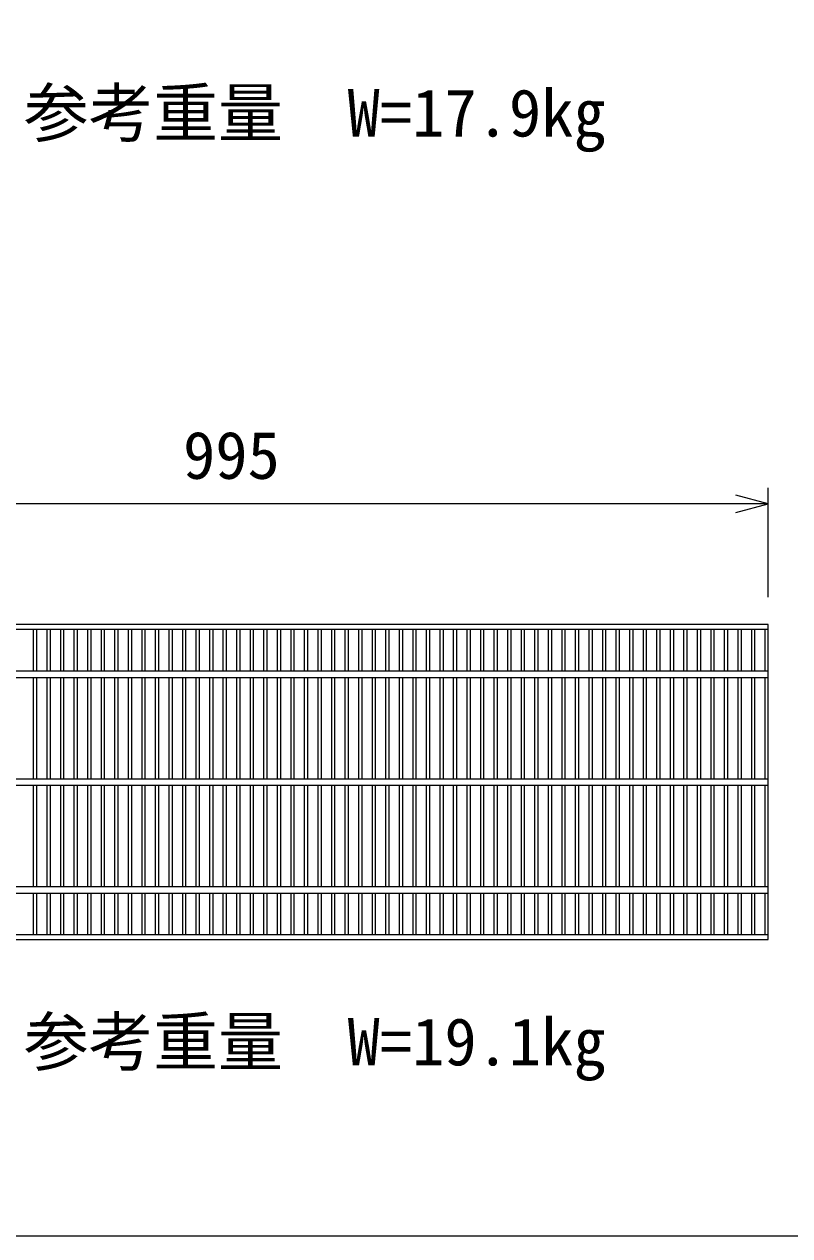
# Model space of a CAD drawing. Units: millimetres, scale not verified. Extents: x -16800 to 16800, y -5940 to 5940.
# Drawn here: x -2964 to -2255, y 1508 to 2631 of the extents above; entities that cross this region are included whole.
import ezdxf
from ezdxf.enums import TextEntityAlignment as Align

# ---------------------------------------------------------------- set-up
doc = ezdxf.new("R2010")
doc.units = ezdxf.units.MM
doc.header["$LTSCALE"] = 20
for name, color, linetype, lineweight in [('0-0_DIM', 7, 'Continuous', 25), ('0-2_HATCH', 6, 'Continuous', 25), ('0-6_TXT', 7, 'Continuous', 25)]:
    doc.layers.add(name, color=color, linetype=linetype, lineweight=lineweight)
doc.styles.add('ＭＳ ゴシック', font='')
doc.styles.get('ＭＳ ゴシック').set_extended_font_data('MS Gothic')

msp = doc.modelspace()

# ---------------------------------------------------------------- linework, layer by layer
at = {"layer": '0-0_DIM'}
for p, q in [((-2274.54, 2100.06), (-2274.54, 2201.64)), ((-2274.54, 2186.64), (-3269.54, 2186.64))]:
    msp.add_line(p, q, dxfattribs=at)
msp.add_lwpolyline([(-2304.54, 2178.61), (-2274.54, 2186.64), (-2304.54, 2194.68)], dxfattribs=at)
at = {"layer": '0-2_HATCH'}
for p, q in [((-2274.54, 2074.83), (-3269.54, 2074.83)), ((-2274.54, 2070.33), (-3269.54, 2070.33)), ((-2955.54, 2031.83), (-2955.54, 2070.33)), ((-2952.54, 2031.83), (-2952.54, 2070.33)), ((-2942.98, 2031.83), (-2942.98, 2070.33)), ((-2939.98, 2031.83), (-2939.98, 2070.33)), ((-2930.42, 2031.83), (-2930.42, 2070.33)), ((-2927.42, 2031.83), (-2927.42, 2070.33)), ((-2917.86, 2031.83), (-2917.86, 2070.33)), ((-2914.86, 2031.83), (-2914.86, 2070.33)), ((-2905.3, 2031.83), (-2905.3, 2070.33)), ((-2902.3, 2031.83), (-2902.3, 2070.33)), ((-2892.74, 2031.83), (-2892.74, 2070.33)), ((-2889.74, 2031.83), (-2889.74, 2070.33)), ((-2880.18, 2031.83), (-2880.18, 2070.33)), ((-2877.18, 2031.83), (-2877.18, 2070.33)), ((-2867.62, 2031.83), (-2867.62, 2070.33)), ((-2864.62, 2031.83), (-2864.62, 2070.33)), ((-2855.06, 2031.83), (-2855.06, 2070.33)), ((-2852.06, 2031.83), (-2852.06, 2070.33)), ((-2842.5, 2031.83), (-2842.5, 2070.33)), ((-2839.5, 2031.83), (-2839.5, 2070.33)), ((-2829.94, 2031.83), (-2829.94, 2070.33)), ((-2826.94, 2031.83), (-2826.94, 2070.33)), ((-2817.38, 2031.83), (-2817.38, 2070.33)), ((-2814.38, 2031.83), (-2814.38, 2070.33)), ((-2804.82, 2031.83), (-2804.82, 2070.33)), ((-2801.82, 2031.83), (-2801.82, 2070.33)), ((-2792.26, 2031.83), (-2792.26, 2070.33)), ((-2789.26, 2031.83), (-2789.26, 2070.33)), ((-2779.7, 2031.83), (-2779.7, 2070.33)), ((-2776.7, 2031.83), (-2776.7, 2070.33)), ((-2767.14, 2031.83), (-2767.14, 2070.33)), ((-2764.14, 2031.83), (-2764.14, 2070.33)), ((-2754.58, 2031.83), (-2754.58, 2070.33)), ((-2751.58, 2031.83), (-2751.58, 2070.33)), ((-2742.02, 2031.83), (-2742.02, 2070.33)), ((-2739.02, 2031.83), (-2739.02, 2070.33)), ((-2729.46, 2031.83), (-2729.46, 2070.33)), ((-2726.46, 2031.83), (-2726.46, 2070.33)), ((-2716.9, 2031.83), (-2716.9, 2070.33)), ((-2713.9, 2031.83), (-2713.9, 2070.33)), ((-2704.34, 2031.83), (-2704.34, 2070.33)), ((-2701.34, 2031.83), (-2701.34, 2070.33)), ((-2691.78, 2031.83), (-2691.78, 2070.33)), ((-2688.78, 2031.83), (-2688.78, 2070.33)), ((-2679.22, 2031.83), (-2679.22, 2070.33)), ((-2676.22, 2031.83), (-2676.22, 2070.33)), ((-2666.66, 2031.83), (-2666.66, 2070.33)), ((-2663.66, 2031.83), (-2663.66, 2070.33)), ((-2654.1, 2031.83), (-2654.1, 2070.33)), ((-2651.1, 2031.83), (-2651.1, 2070.33)), ((-2641.54, 2031.83), (-2641.54, 2070.33)), ((-2638.54, 2031.83), (-2638.54, 2070.33)), ((-2628.98, 2031.83), (-2628.98, 2070.33)), ((-2625.98, 2031.83), (-2625.98, 2070.33)), ((-2616.42, 2031.83), (-2616.42, 2070.33)), ((-2613.42, 2031.83), (-2613.42, 2070.33)), ((-2603.86, 2031.83), (-2603.86, 2070.33)), ((-2600.86, 2031.83), (-2600.86, 2070.33)), ((-2591.3, 2031.83), (-2591.3, 2070.33)), ((-2588.3, 2031.83), (-2588.3, 2070.33)), ((-2578.74, 2031.83), (-2578.74, 2070.33)), ((-2575.74, 2031.83), (-2575.74, 2070.33)), ((-2566.18, 2031.83), (-2566.18, 2070.33)), ((-2563.18, 2031.83), (-2563.18, 2070.33)), ((-2553.62, 2031.83), (-2553.62, 2070.33)), ((-2550.62, 2031.83), (-2550.62, 2070.33)), ((-2541.06, 2031.83), (-2541.06, 2070.33)), ((-2538.06, 2031.83), (-2538.06, 2070.33)), ((-2528.5, 2031.83), (-2528.5, 2070.33)), ((-2525.5, 2031.83), (-2525.5, 2070.33)), ((-2515.94, 2031.83), (-2515.94, 2070.33)), ((-2512.94, 2031.83), (-2512.94, 2070.33)), ((-2503.38, 2031.83), (-2503.38, 2070.33)), ((-2500.38, 2031.83), (-2500.38, 2070.33)), ((-2490.82, 2031.83), (-2490.82, 2070.33)), ((-2487.82, 2031.83), (-2487.82, 2070.33)), ((-2478.26, 2031.83), (-2478.26, 2070.33)), ((-2475.26, 2031.83), (-2475.26, 2070.33)), ((-2465.7, 2031.83), (-2465.7, 2070.33)), ((-2462.7, 2031.83), (-2462.7, 2070.33)), ((-2453.14, 2031.83), (-2453.14, 2070.33)), ((-2450.14, 2031.83), (-2450.14, 2070.33)), ((-2440.58, 2031.83), (-2440.58, 2070.33)), ((-2437.58, 2031.83), (-2437.58, 2070.33)), ((-2428.02, 2031.83), (-2428.02, 2070.33)), ((-2425.02, 2031.83), (-2425.02, 2070.33)), ((-2415.46, 2031.83), (-2415.46, 2070.33)), ((-2412.46, 2031.83), (-2412.46, 2070.33)), ((-2402.9, 2031.83), (-2402.9, 2070.33)), ((-2399.9, 2031.83), (-2399.9, 2070.33)), ((-2390.34, 2031.83), (-2390.34, 2070.33)), ((-2387.34, 2031.83), (-2387.34, 2070.33)), ((-2377.78, 2031.83), (-2377.78, 2070.33)), ((-2374.78, 2031.83), (-2374.78, 2070.33)), ((-2365.22, 2031.83), (-2365.22, 2070.33)), ((-2362.22, 2031.83), (-2362.22, 2070.33)), ((-2352.66, 2031.83), (-2352.66, 2070.33)), ((-2349.66, 2031.83), (-2349.66, 2070.33)), ((-2340.1, 2031.83), (-2340.1, 2070.33)), ((-2337.1, 2031.83), (-2337.1, 2070.33)), ((-2327.54, 2031.83), (-2327.54, 2070.33)), ((-2324.54, 2031.83), (-2324.54, 2070.33)), ((-2314.98, 2031.83), (-2314.98, 2070.33)), ((-2311.98, 2031.83), (-2311.98, 2070.33)), ((-2302.42, 2031.83), (-2302.42, 2070.33)), ((-2299.42, 2031.83), (-2299.42, 2070.33)), ((-2289.86, 2031.83), (-2289.86, 2070.33)), ((-2286.86, 2031.83), (-2286.86, 2070.33)), ((-2277.54, 2031.83), (-2277.54, 2070.33)), ((-2274.54, 1782.83), (-2274.54, 2074.83)), ((-3269.54, 2031.83), (-2274.54, 2031.83)), ((-3269.54, 2025.83), (-2274.54, 2025.83)), ((-2955.54, 1931.83), (-2955.54, 2025.83)), ((-2952.54, 1931.83), (-2952.54, 2025.83)), ((-2942.98, 1931.83), (-2942.98, 2025.83)), ((-2939.98, 1931.83), (-2939.98, 2025.83)), ((-2930.42, 1931.83), (-2930.42, 2025.83)), ((-2927.42, 1931.83), (-2927.42, 2025.83)), ((-2917.86, 1931.83), (-2917.86, 2025.83)), ((-2914.86, 1931.83), (-2914.86, 2025.83)), ((-2905.3, 1931.83), (-2905.3, 2025.83)), ((-2902.3, 1931.83), (-2902.3, 2025.83)), ((-2892.74, 1931.83), (-2892.74, 2025.83)), ((-2889.74, 1931.83), (-2889.74, 2025.83)), ((-2880.18, 1931.83), (-2880.18, 2025.83)), ((-2877.18, 1931.83), (-2877.18, 2025.83)), ((-2867.62, 1931.83), (-2867.62, 2025.83)), ((-2864.62, 1931.83), (-2864.62, 2025.83)), ((-2855.06, 1931.83), (-2855.06, 2025.83)), ((-2852.06, 1931.83), (-2852.06, 2025.83)), ((-2842.5, 1931.83), (-2842.5, 2025.83)), ((-2839.5, 1931.83), (-2839.5, 2025.83)), ((-2829.94, 1931.83), (-2829.94, 2025.83)), ((-2826.94, 1931.83), (-2826.94, 2025.83)), ((-2817.38, 1931.83), (-2817.38, 2025.83)), ((-2814.38, 1931.83), (-2814.38, 2025.83)), ((-2804.82, 1931.83), (-2804.82, 2025.83)), ((-2801.82, 1931.83), (-2801.82, 2025.83)), ((-2792.26, 1931.83), (-2792.26, 2025.83)), ((-2789.26, 1931.83), (-2789.26, 2025.83)), ((-2779.7, 1931.83), (-2779.7, 2025.83)), ((-2776.7, 1931.83), (-2776.7, 2025.83)), ((-2767.14, 1931.83), (-2767.14, 2025.83)), ((-2764.14, 1931.83), (-2764.14, 2025.83)), ((-2754.58, 1931.83), (-2754.58, 2025.83)), ((-2751.58, 1931.83), (-2751.58, 2025.83)), ((-2742.02, 1931.83), (-2742.02, 2025.83)), ((-2739.02, 1931.83), (-2739.02, 2025.83)), ((-2729.46, 1931.83), (-2729.46, 2025.83)), ((-2726.46, 1931.83), (-2726.46, 2025.83)), ((-2716.9, 1931.83), (-2716.9, 2025.83)), ((-2713.9, 1931.83), (-2713.9, 2025.83)), ((-2704.34, 1931.83), (-2704.34, 2025.83)), ((-2701.34, 1931.83), (-2701.34, 2025.83)), ((-2691.78, 1931.83), (-2691.78, 2025.83)), ((-2688.78, 1931.83), (-2688.78, 2025.83)), ((-2679.22, 1931.83), (-2679.22, 2025.83)), ((-2676.22, 1931.83), (-2676.22, 2025.83)), ((-2666.66, 1931.83), (-2666.66, 2025.83)), ((-2663.66, 1931.83), (-2663.66, 2025.83)), ((-2654.1, 1931.83), (-2654.1, 2025.83)), ((-2651.1, 1931.83), (-2651.1, 2025.83)), ((-2641.54, 1931.83), (-2641.54, 2025.83)), ((-2638.54, 1931.83), (-2638.54, 2025.83)), ((-2628.98, 1931.83), (-2628.98, 2025.83)), ((-2625.98, 1931.83), (-2625.98, 2025.83)), ((-2616.42, 1931.83), (-2616.42, 2025.83)), ((-2613.42, 1931.83), (-2613.42, 2025.83)), ((-2603.86, 1931.83), (-2603.86, 2025.83)), ((-2600.86, 1931.83), (-2600.86, 2025.83)), ((-2591.3, 1931.83), (-2591.3, 2025.83)), ((-2588.3, 1931.83), (-2588.3, 2025.83)), ((-2578.74, 1931.83), (-2578.74, 2025.83)), ((-2575.74, 1931.83), (-2575.74, 2025.83)), ((-2566.18, 1931.83), (-2566.18, 2025.83)), ((-2563.18, 1931.83), (-2563.18, 2025.83)), ((-2553.62, 1931.83), (-2553.62, 2025.83)), ((-2550.62, 1931.83), (-2550.62, 2025.83)), ((-2541.06, 1931.83), (-2541.06, 2025.83)), ((-2538.06, 1931.83), (-2538.06, 2025.83)), ((-2528.5, 1931.83), (-2528.5, 2025.83)), ((-2525.5, 1931.83), (-2525.5, 2025.83)), ((-2515.94, 1931.83), (-2515.94, 2025.83)), ((-2512.94, 1931.83), (-2512.94, 2025.83)), ((-2503.38, 1931.83), (-2503.38, 2025.83)), ((-2500.38, 1931.83), (-2500.38, 2025.83)), ((-2490.82, 1931.83), (-2490.82, 2025.83)), ((-2487.82, 1931.83), (-2487.82, 2025.83)), ((-2478.26, 1931.83), (-2478.26, 2025.83)), ((-2475.26, 1931.83), (-2475.26, 2025.83)), ((-2465.7, 1931.83), (-2465.7, 2025.83)), ((-2462.7, 1931.83), (-2462.7, 2025.83)), ((-2453.14, 1931.83), (-2453.14, 2025.83)), ((-2450.14, 1931.83), (-2450.14, 2025.83)), ((-2440.58, 1931.83), (-2440.58, 2025.83)), ((-2437.58, 1931.83), (-2437.58, 2025.83)), ((-2428.02, 1931.83), (-2428.02, 2025.83)), ((-2425.02, 1931.83), (-2425.02, 2025.83)), ((-2415.46, 1931.83), (-2415.46, 2025.83)), ((-2412.46, 1931.83), (-2412.46, 2025.83)), ((-2402.9, 1931.83), (-2402.9, 2025.83)), ((-2399.9, 1931.83), (-2399.9, 2025.83)), ((-2390.34, 1931.83), (-2390.34, 2025.83)), ((-2387.34, 1931.83), (-2387.34, 2025.83)), ((-2377.78, 1931.83), (-2377.78, 2025.83)), ((-2374.78, 1931.83), (-2374.78, 2025.83)), ((-2365.22, 1931.83), (-2365.22, 2025.83)), ((-2362.22, 1931.83), (-2362.22, 2025.83)), ((-2352.66, 1931.83), (-2352.66, 2025.83)), ((-2349.66, 1931.83), (-2349.66, 2025.83)), ((-2340.1, 1931.83), (-2340.1, 2025.83)), ((-2337.1, 1931.83), (-2337.1, 2025.83)), ((-2327.54, 1931.83), (-2327.54, 2025.83)), ((-2324.54, 1931.83), (-2324.54, 2025.83)), ((-2314.98, 1931.83), (-2314.98, 2025.83)), ((-2311.98, 1931.83), (-2311.98, 2025.83)), ((-2302.42, 1931.83), (-2302.42, 2025.83)), ((-2299.42, 1931.83), (-2299.42, 2025.83)), ((-2289.86, 1931.83), (-2289.86, 2025.83)), ((-2286.86, 1931.83), (-2286.86, 2025.83)), ((-2277.54, 1931.83), (-2277.54, 2025.83)), ((-3269.54, 1931.83), (-2274.54, 1931.83)), ((-3269.54, 1925.83), (-2274.54, 1925.83)), ((-2955.54, 1831.83), (-2955.54, 1925.83)), ((-2952.54, 1831.83), (-2952.54, 1925.83)), ((-2942.98, 1831.83), (-2942.98, 1925.83)), ((-2939.98, 1831.83), (-2939.98, 1925.83)), ((-2930.42, 1831.83), (-2930.42, 1925.83)), ((-2927.42, 1831.83), (-2927.42, 1925.83)), ((-2917.86, 1831.83), (-2917.86, 1925.83)), ((-2914.86, 1831.83), (-2914.86, 1925.83)), ((-2905.3, 1831.83), (-2905.3, 1925.83)), ((-2902.3, 1831.83), (-2902.3, 1925.83)), ((-2892.74, 1831.83), (-2892.74, 1925.83)), ((-2889.74, 1831.83), (-2889.74, 1925.83)), ((-2880.18, 1831.83), (-2880.18, 1925.83)), ((-2877.18, 1831.83), (-2877.18, 1925.83)), ((-2867.62, 1831.83), (-2867.62, 1925.83)), ((-2864.62, 1831.83), (-2864.62, 1925.83)), ((-2855.06, 1831.83), (-2855.06, 1925.83)), ((-2852.06, 1831.83), (-2852.06, 1925.83)), ((-2842.5, 1831.83), (-2842.5, 1925.83)), ((-2839.5, 1831.83), (-2839.5, 1925.83)), ((-2829.94, 1831.83), (-2829.94, 1925.83)), ((-2826.94, 1831.83), (-2826.94, 1925.83)), ((-2817.38, 1831.83), (-2817.38, 1925.83)), ((-2814.38, 1831.83), (-2814.38, 1925.83)), ((-2804.82, 1831.83), (-2804.82, 1925.83)), ((-2801.82, 1831.83), (-2801.82, 1925.83)), ((-2792.26, 1831.83), (-2792.26, 1925.83)), ((-2789.26, 1831.83), (-2789.26, 1925.83)), ((-2779.7, 1831.83), (-2779.7, 1925.83)), ((-2776.7, 1831.83), (-2776.7, 1925.83)), ((-2767.14, 1831.83), (-2767.14, 1925.83)), ((-2764.14, 1831.83), (-2764.14, 1925.83)), ((-2754.58, 1831.83), (-2754.58, 1925.83)), ((-2751.58, 1831.83), (-2751.58, 1925.83)), ((-2742.02, 1831.83), (-2742.02, 1925.83)), ((-2739.02, 1831.83), (-2739.02, 1925.83)), ((-2729.46, 1831.83), (-2729.46, 1925.83)), ((-2726.46, 1831.83), (-2726.46, 1925.83)), ((-2716.9, 1831.83), (-2716.9, 1925.83)), ((-2713.9, 1831.83), (-2713.9, 1925.83)), ((-2704.34, 1831.83), (-2704.34, 1925.83)), ((-2701.34, 1831.83), (-2701.34, 1925.83)), ((-2691.78, 1831.83), (-2691.78, 1925.83)), ((-2688.78, 1831.83), (-2688.78, 1925.83)), ((-2679.22, 1831.83), (-2679.22, 1925.83)), ((-2676.22, 1831.83), (-2676.22, 1925.83)), ((-2666.66, 1831.83), (-2666.66, 1925.83)), ((-2663.66, 1831.83), (-2663.66, 1925.83)), ((-2654.1, 1831.83), (-2654.1, 1925.83)), ((-2651.1, 1831.83), (-2651.1, 1925.83)), ((-2641.54, 1831.83), (-2641.54, 1925.83)), ((-2638.54, 1831.83), (-2638.54, 1925.83)), ((-2628.98, 1831.83), (-2628.98, 1925.83)), ((-2625.98, 1831.83), (-2625.98, 1925.83)), ((-2616.42, 1831.83), (-2616.42, 1925.83)), ((-2613.42, 1831.83), (-2613.42, 1925.83)), ((-2603.86, 1831.83), (-2603.86, 1925.83)), ((-2600.86, 1831.83), (-2600.86, 1925.83)), ((-2591.3, 1831.83), (-2591.3, 1925.83)), ((-2588.3, 1831.83), (-2588.3, 1925.83)), ((-2578.74, 1831.83), (-2578.74, 1925.83)), ((-2575.74, 1831.83), (-2575.74, 1925.83)), ((-2566.18, 1831.83), (-2566.18, 1925.83)), ((-2563.18, 1831.83), (-2563.18, 1925.83)), ((-2553.62, 1831.83), (-2553.62, 1925.83)), ((-2550.62, 1831.83), (-2550.62, 1925.83)), ((-2541.06, 1831.83), (-2541.06, 1925.83)), ((-2538.06, 1831.83), (-2538.06, 1925.83)), ((-2528.5, 1831.83), (-2528.5, 1925.83)), ((-2525.5, 1831.83), (-2525.5, 1925.83)), ((-2515.94, 1831.83), (-2515.94, 1925.83)), ((-2512.94, 1831.83), (-2512.94, 1925.83)), ((-2503.38, 1831.83), (-2503.38, 1925.83)), ((-2500.38, 1831.83), (-2500.38, 1925.83)), ((-2490.82, 1831.83), (-2490.82, 1925.83)), ((-2487.82, 1831.83), (-2487.82, 1925.83)), ((-2478.26, 1831.83), (-2478.26, 1925.83)), ((-2475.26, 1831.83), (-2475.26, 1925.83)), ((-2465.7, 1831.83), (-2465.7, 1925.83)), ((-2462.7, 1831.83), (-2462.7, 1925.83)), ((-2453.14, 1831.83), (-2453.14, 1925.83)), ((-2450.14, 1831.83), (-2450.14, 1925.83)), ((-2440.58, 1831.83), (-2440.58, 1925.83)), ((-2437.58, 1831.83), (-2437.58, 1925.83)), ((-2428.02, 1831.83), (-2428.02, 1925.83)), ((-2425.02, 1831.83), (-2425.02, 1925.83)), ((-2415.46, 1831.83), (-2415.46, 1925.83)), ((-2412.46, 1831.83), (-2412.46, 1925.83)), ((-2402.9, 1831.83), (-2402.9, 1925.83)), ((-2399.9, 1831.83), (-2399.9, 1925.83)), ((-2390.34, 1831.83), (-2390.34, 1925.83)), ((-2387.34, 1831.83), (-2387.34, 1925.83)), ((-2377.78, 1831.83), (-2377.78, 1925.83)), ((-2374.78, 1831.83), (-2374.78, 1925.83)), ((-2365.22, 1831.83), (-2365.22, 1925.83)), ((-2362.22, 1831.83), (-2362.22, 1925.83)), ((-2352.66, 1831.83), (-2352.66, 1925.83)), ((-2349.66, 1831.83), (-2349.66, 1925.83)), ((-2340.1, 1831.83), (-2340.1, 1925.83)), ((-2337.1, 1831.83), (-2337.1, 1925.83)), ((-2327.54, 1831.83), (-2327.54, 1925.83)), ((-2324.54, 1831.83), (-2324.54, 1925.83)), ((-2314.98, 1831.83), (-2314.98, 1925.83)), ((-2311.98, 1831.83), (-2311.98, 1925.83)), ((-2302.42, 1831.83), (-2302.42, 1925.83)), ((-2299.42, 1831.83), (-2299.42, 1925.83)), ((-2289.86, 1831.83), (-2289.86, 1925.83)), ((-2286.86, 1831.83), (-2286.86, 1925.83)), ((-2277.54, 1831.83), (-2277.54, 1925.83)), ((-3269.54, 1831.83), (-2274.54, 1831.83)), ((-3269.54, 1825.83), (-2274.54, 1825.83)), ((-2955.54, 1787.33), (-2955.54, 1825.83)), ((-2952.54, 1787.33), (-2952.54, 1825.83)), ((-2942.98, 1787.33), (-2942.98, 1825.83)), ((-2939.98, 1787.33), (-2939.98, 1825.83)), ((-2930.42, 1787.33), (-2930.42, 1825.83)), ((-2927.42, 1787.33), (-2927.42, 1825.83)), ((-2917.86, 1787.33), (-2917.86, 1825.83)), ((-2914.86, 1787.33), (-2914.86, 1825.83)), ((-2905.3, 1787.33), (-2905.3, 1825.83)), ((-2902.3, 1787.33), (-2902.3, 1825.83)), ((-2892.74, 1787.33), (-2892.74, 1825.83)), ((-2889.74, 1787.33), (-2889.74, 1825.83)), ((-2880.18, 1787.33), (-2880.18, 1825.83)), ((-2877.18, 1787.33), (-2877.18, 1825.83)), ((-2867.62, 1787.33), (-2867.62, 1825.83)), ((-2864.62, 1787.33), (-2864.62, 1825.83)), ((-2855.06, 1787.33), (-2855.06, 1825.83)), ((-2852.06, 1787.33), (-2852.06, 1825.83)), ((-2842.5, 1787.33), (-2842.5, 1825.83)), ((-2839.5, 1787.33), (-2839.5, 1825.83)), ((-2829.94, 1787.33), (-2829.94, 1825.83)), ((-2826.94, 1787.33), (-2826.94, 1825.83)), ((-2817.38, 1787.33), (-2817.38, 1825.83)), ((-2814.38, 1787.33), (-2814.38, 1825.83)), ((-2804.82, 1787.33), (-2804.82, 1825.83)), ((-2801.82, 1787.33), (-2801.82, 1825.83)), ((-2792.26, 1787.33), (-2792.26, 1825.83)), ((-2789.26, 1787.33), (-2789.26, 1825.83)), ((-2779.7, 1787.33), (-2779.7, 1825.83)), ((-2776.7, 1787.33), (-2776.7, 1825.83)), ((-2767.14, 1787.33), (-2767.14, 1825.83)), ((-2764.14, 1787.33), (-2764.14, 1825.83)), ((-2754.58, 1787.33), (-2754.58, 1825.83)), ((-2751.58, 1787.33), (-2751.58, 1825.83)), ((-2742.02, 1787.33), (-2742.02, 1825.83)), ((-2739.02, 1787.33), (-2739.02, 1825.83)), ((-2729.46, 1787.33), (-2729.46, 1825.83)), ((-2726.46, 1787.33), (-2726.46, 1825.83)), ((-2716.9, 1787.33), (-2716.9, 1825.83)), ((-2713.9, 1787.33), (-2713.9, 1825.83)), ((-2704.34, 1787.33), (-2704.34, 1825.83)), ((-2701.34, 1787.33), (-2701.34, 1825.83)), ((-2691.78, 1787.33), (-2691.78, 1825.83)), ((-2688.78, 1787.33), (-2688.78, 1825.83)), ((-2679.22, 1787.33), (-2679.22, 1825.83)), ((-2676.22, 1787.33), (-2676.22, 1825.83)), ((-2666.66, 1787.33), (-2666.66, 1825.83)), ((-2663.66, 1787.33), (-2663.66, 1825.83)), ((-2654.1, 1787.33), (-2654.1, 1825.83)), ((-2651.1, 1787.33), (-2651.1, 1825.83)), ((-2641.54, 1787.33), (-2641.54, 1825.83)), ((-2638.54, 1787.33), (-2638.54, 1825.83)), ((-2628.98, 1787.33), (-2628.98, 1825.83)), ((-2625.98, 1787.33), (-2625.98, 1825.83)), ((-2616.42, 1787.33), (-2616.42, 1825.83)), ((-2613.42, 1787.33), (-2613.42, 1825.83)), ((-2603.86, 1787.33), (-2603.86, 1825.83)), ((-2600.86, 1787.33), (-2600.86, 1825.83)), ((-2591.3, 1787.33), (-2591.3, 1825.83)), ((-2588.3, 1787.33), (-2588.3, 1825.83)), ((-2578.74, 1787.33), (-2578.74, 1825.83)), ((-2575.74, 1787.33), (-2575.74, 1825.83)), ((-2566.18, 1787.33), (-2566.18, 1825.83)), ((-2563.18, 1787.33), (-2563.18, 1825.83)), ((-2553.62, 1787.33), (-2553.62, 1825.83)), ((-2550.62, 1787.33), (-2550.62, 1825.83)), ((-2541.06, 1787.33), (-2541.06, 1825.83)), ((-2538.06, 1787.33), (-2538.06, 1825.83)), ((-2528.5, 1787.33), (-2528.5, 1825.83)), ((-2525.5, 1787.33), (-2525.5, 1825.83)), ((-2515.94, 1787.33), (-2515.94, 1825.83)), ((-2512.94, 1787.33), (-2512.94, 1825.83)), ((-2503.38, 1787.33), (-2503.38, 1825.83)), ((-2500.38, 1787.33), (-2500.38, 1825.83)), ((-2490.82, 1787.33), (-2490.82, 1825.83)), ((-2487.82, 1787.33), (-2487.82, 1825.83)), ((-2478.26, 1787.33), (-2478.26, 1825.83)), ((-2475.26, 1787.33), (-2475.26, 1825.83)), ((-2465.7, 1787.33), (-2465.7, 1825.83)), ((-2462.7, 1787.33), (-2462.7, 1825.83)), ((-2453.14, 1787.33), (-2453.14, 1825.83)), ((-2450.14, 1787.33), (-2450.14, 1825.83)), ((-2440.58, 1787.33), (-2440.58, 1825.83)), ((-2437.58, 1787.33), (-2437.58, 1825.83)), ((-2428.02, 1787.33), (-2428.02, 1825.83)), ((-2425.02, 1787.33), (-2425.02, 1825.83)), ((-2415.46, 1787.33), (-2415.46, 1825.83)), ((-2412.46, 1787.33), (-2412.46, 1825.83)), ((-2402.9, 1787.33), (-2402.9, 1825.83)), ((-2399.9, 1787.33), (-2399.9, 1825.83)), ((-2390.34, 1787.33), (-2390.34, 1825.83)), ((-2387.34, 1787.33), (-2387.34, 1825.83)), ((-2377.78, 1787.33), (-2377.78, 1825.83)), ((-2374.78, 1787.33), (-2374.78, 1825.83)), ((-2365.22, 1787.33), (-2365.22, 1825.83)), ((-2362.22, 1787.33), (-2362.22, 1825.83)), ((-2352.66, 1787.33), (-2352.66, 1825.83)), ((-2349.66, 1787.33), (-2349.66, 1825.83)), ((-2340.1, 1787.33), (-2340.1, 1825.83)), ((-2337.1, 1787.33), (-2337.1, 1825.83)), ((-2327.54, 1787.33), (-2327.54, 1825.83)), ((-2324.54, 1787.33), (-2324.54, 1825.83)), ((-2314.98, 1787.33), (-2314.98, 1825.83)), ((-2311.98, 1787.33), (-2311.98, 1825.83)), ((-2302.42, 1787.33), (-2302.42, 1825.83)), ((-2299.42, 1787.33), (-2299.42, 1825.83)), ((-2289.86, 1787.33), (-2289.86, 1825.83)), ((-2286.86, 1787.33), (-2286.86, 1825.83)), ((-2277.54, 1787.33), (-2277.54, 1825.83)), ((-3269.54, 1787.33), (-2274.54, 1787.33)), ((-3269.54, 1782.83), (-2274.54, 1782.83))]:
    msp.add_line(p, q, dxfattribs=at)
at = {"layer": '0-6_TXT'}
msp.add_lwpolyline([(-3954.13, 1508.14), (-1454.13, 1508.14), (-1454.13, 3708.14), (-3954.13, 3708.14)], close=True, dxfattribs=at)

# ---------------------------------------------------------------- texts
at = {"layer": '0-0_DIM', "style": 'ＭＳ ゴシック'}
for s, p in [('参考重量\u3000W=17.9kg', (-2964.55, 2513.99)), ('995', (-2817.04, 2196.64)), ('参考重量\u3000W=19.1kg', (-2964.55, 1652.9))]:
    msp.add_text(s, height=43.99, dxfattribs=at).set_placement(p, align=Align.BOTTOM_LEFT)

doc.saveas('drawing.dxf')
